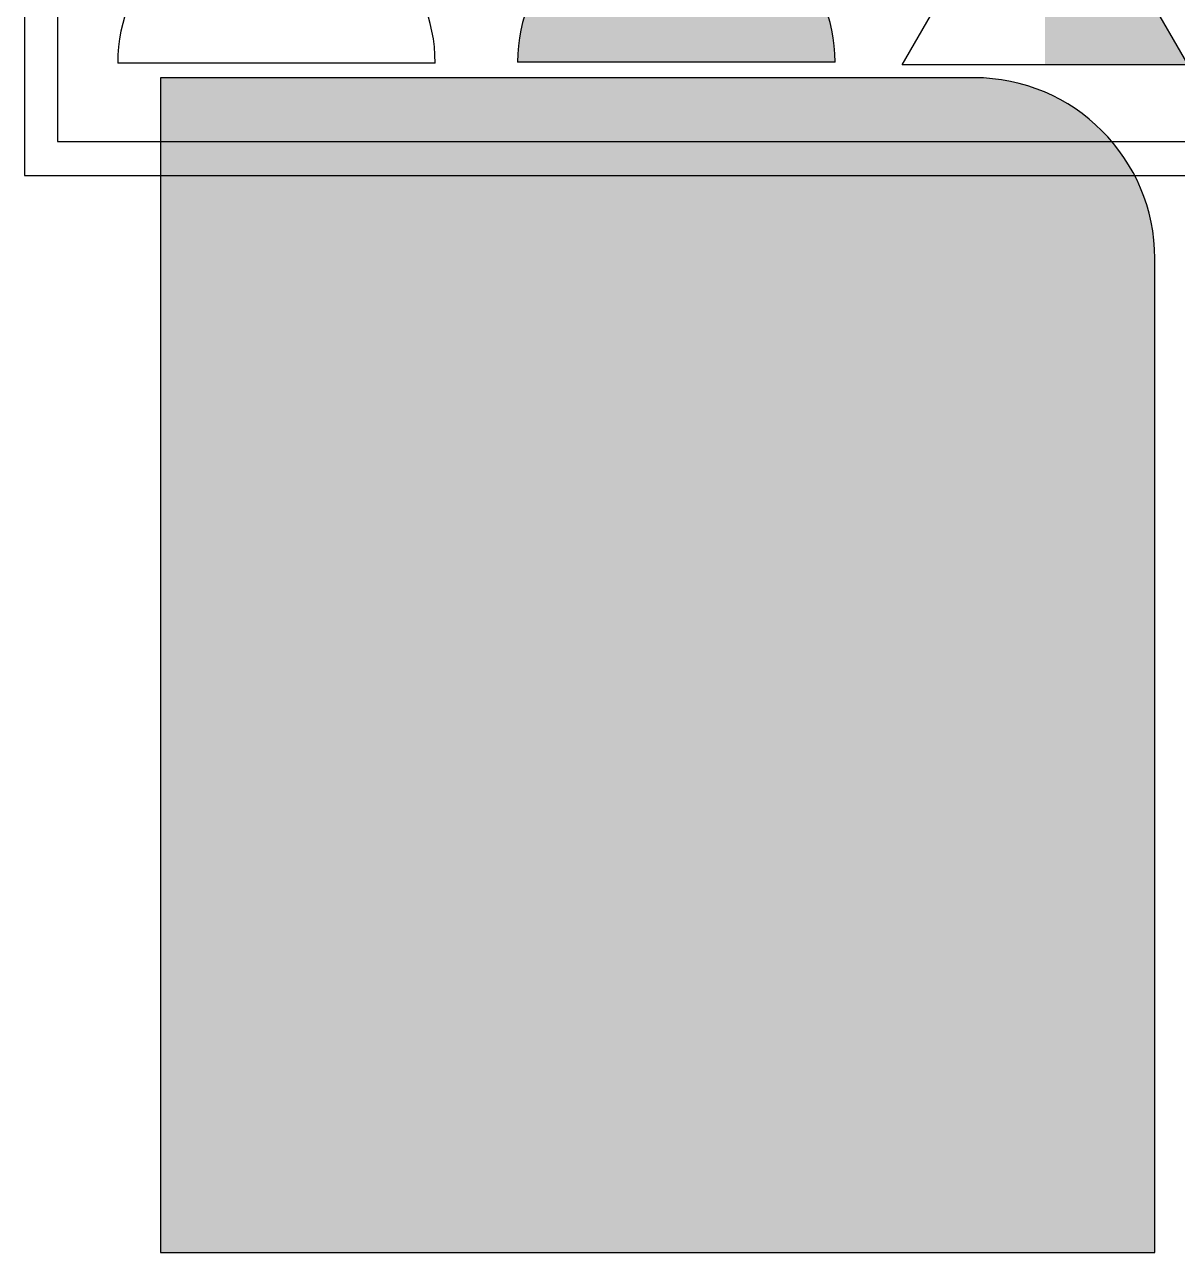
# Model space of a CAD drawing. Header units: inches. Extents: x 78 to 199, y 70 to 92.
# Drawn here: x 97.503 to 98.14, y 74.365 to 75.044 of the extents above; entities that cross this region are included whole.
import ezdxf
from ezdxf.enums import TextEntityAlignment as Align

# ---------------------------------------------------------------- set-up
doc = ezdxf.new("R2010")
doc.units = ezdxf.units.IN
doc.header["$MEASUREMENT"] = 0
for name, color, linetype in [('EL. BLOCK', 3, 'Continuous'), ('ELE-OBJ', 7, 'Continuous'), ('ELEC-NORMAL', 7, 'Continuous'), ('Elevation', 1, 'Continuous'), ('furniture', 5, 'Continuous'), ('L.C Risers', 130, 'Continuous'), ('PW', 4, 'Continuous')]:
    doc.layers.add(name, color=color, linetype=linetype)
doc.layers.add('ELECTRICAL', color=3, linetype='Continuous', lineweight=9)
doc.layers.add('GOLDCLADDING', color=7, linetype='Continuous', true_color=0xffc20a)
doc.styles.add('ROMANS', font='romans.shx')

# ---------------------------------------------------------------- blocks, each defined once
blk = doc.blocks.new('YJYJJYJTYJTY')
at = {"layer": 'furniture'}
h = blk.add_hatch(color=252, dxfattribs=at)
edge = h.paths.add_edge_path()
edge.add_line((2.89143, 1.48122), (2.89143, 1.53122))
edge.add_line((2.89143, 1.53122), (2.89143, 1.73122))
edge.add_line((2.89143, 1.73122), (2.89143, 2.03122))
edge.add_arc((2.79143, 2.03122), 0.1, 0, 90)
edge.add_line((2.79143, 2.13122), (2.34143, 2.13122))
edge.add_line((2.34143, 2.13122), (2.34143, 1.73122))
edge.add_line((2.34143, 1.73122), (2.34143, 1.53122))
edge.add_line((2.34143, 1.53122), (2.34143, 1.48122))
edge.add_line((2.34143, 1.48122), (2.89143, 1.48122))
at = {"layer": 'furniture', "color": 252, "ltscale": 1000}
for p, q in [((2.79143, 2.13122, -1204.53229), (2.34143, 2.13122, -1204.53229)), ((2.34143, 2.13122, -1204.53229), (2.34143, 1.73122, -1204.53229)), ((2.89143, 1.73122, -1204.53229), (2.89143, 2.03122, -1204.53229)), ((2.34143, 1.73122, -1204.53229), (2.34143, 1.53122, -1204.53229)), ((2.89143, 1.53122, -1204.53229), (2.89143, 1.73122, -1204.53229)), ((2.34143, 1.53122, -1204.53229), (2.34143, 1.48122, -1204.53229)), ((2.89143, 1.48122, -1204.53229), (2.89143, 1.53122, -1204.53229)), ((2.34143, 1.48122, -1204.53229), (2.89143, 1.48122, -1204.53229))]:
    blk.add_line(p, q, dxfattribs=at)
blk.add_arc((2.79143, 2.03122, -1204.53229), 0.1, 360, 90, dxfattribs=at)
at = {"color": 252, "style": 'ROMANS'}
for p in [(4.77318, 7.30599, -0.07909), (-4.23063, 7.17384, -0.07909), (-4.30223, 3.77171, -0.07909), (1.36363, 2.24315, -0.07909)]:
    blk.add_attdef('ELEV', text='', height=0.10354, dxfattribs=at).set_placement(p, align=Align.BOTTOM_LEFT)
for p in [(4.77318, 7.23716, -0.07909), (-4.23063, 7.10502, -0.07909), (-4.30223, 3.70288, -0.07909), (1.36363, 2.17433, -0.07909)]:
    blk.add_attdef('LEVEL', text='', height=0.10354, dxfattribs=at).set_placement(p, align=Align.TOP_LEFT)
blk = doc.blocks.new('wetwetwet')
at = {"layer": 'ELE-OBJ', "color": 3}
for p, q in [((-174.2, 0), (174.2, 0)), ((-76.2, -156.7), (-76.2, -307.2)), ((76.2, -156.7), (76.2, -307.2))]:
    blk.add_line(p, q, dxfattribs=at)
blk.add_ellipse((0, 0), major_axis=(-123.2, -123.2), ratio=1, start_param=-0.785398, end_param=2.356194, dxfattribs=at)
blk = doc.blocks.new('FDFDD')
at = {"layer": 'Elevation', "lineweight": -3, "ltscale": 0.05, "transparency": 33554658}
h = blk.add_hatch(color=6, dxfattribs=at)
h.dxf.hatch_style = 1
edge = h.paths.add_edge_path()
edge.add_line((0, 0.3889), (0, -0.3889))
edge.add_ellipse((0, 0), major_axis=(0.275, 0.275), ratio=1, start_angle=225, end_angle=405)
at = {"layer": 'ELE-OBJ', "color": 3}
for p, q in [((0, 0.3889), (0, -0.3889)), ((0.3371, 0.1939), (0.677, 0.1939)), ((0.3371, -0.1939), (0.6784, -0.1939))]:
    blk.add_line(p, q, dxfattribs=at)
at = {"layer": 'ELE-OBJ', "color": 3, "extrusion": (0, 0, -1)}
blk.add_ellipse((0, 0), major_axis=(0.275, 0.275), ratio=1, start_param=-0.785398, end_param=2.356194, dxfattribs=at)
blk = doc.blocks.new('data1')
at = {"layer": 'EL. BLOCK', "linetype": 'ByBlock'}
h = blk.add_hatch(color=4, dxfattribs=at)
h.dxf.hatch_style = 1
h.paths.add_polyline_path([(0, 0.07194), (0, 0), (0.04153, 0)])
at = {"layer": 'PW', "color": 4}
for p, q in [((0.02591, 0.07194), (-0.02591, 0.07194)), ((-0.02591, 0.07194), (-0.02591, 0.06196)), ((0.04153, 0), (0, 0.07194)), ((0.02591, 0.07194), (0.02591, 0.06196)), ((0.04153, 0), (-0.04153, 0))]:
    blk.add_line(p, q, dxfattribs=at)
blk.add_lwpolyline([(-0.04153, 0), (0, 0.07194)], dxfattribs=at)
blk = doc.blocks.new('dfdfdfddf')
at = {"layer": 'L.C Risers', "color": 3, "ltscale": 1000}
for points in [[(-0.20548, 0.1754), (-0.20548, 0), (0.20548, 0), (0.20548, 0.1754)], [(-0.19467, 0.16347), (-0.19467, 0.01119), (0.19161, 0.01119), (0.19161, 0.16347)]]:
    blk.add_lwpolyline(points, close=True, dxfattribs=at)
at = {"xscale": 1.134, "yscale": 1.134, "zscale": 1.134}
blk.add_blockref('data1', (0.13056, 0.03647), dxfattribs=at)
at = {"layer": 'ELEC-NORMAL', "lineweight": -3, "xscale": 0.0003, "yscale": 0.0003, "zscale": 0.0003, "rotation": 180}
blk.add_blockref('wetwetwet', (-0.12253, 0.03706), dxfattribs=at)
at = {"layer": 'ELECTRICAL', "xscale": -0.1344, "yscale": 0.1344, "zscale": 0.1344, "rotation": 270}
blk.add_blockref('FDFDD', (0.00916, 0.0374), dxfattribs=at)

msp = doc.modelspace()

# ---------------------------------------------------------------- block references
at = {"xscale": 1.68, "yscale": 1.68, "zscale": 1.68}
msp.add_blockref('dfdfdfddf', (97.84782, 74.96058), dxfattribs=at)
at = {"layer": 'GOLDCLADDING'}
msp.add_blockref('YJYJJYJTYJTY', (95.23646, 72.88351, 0.07909), dxfattribs=at)

doc.saveas('drawing.dxf')
